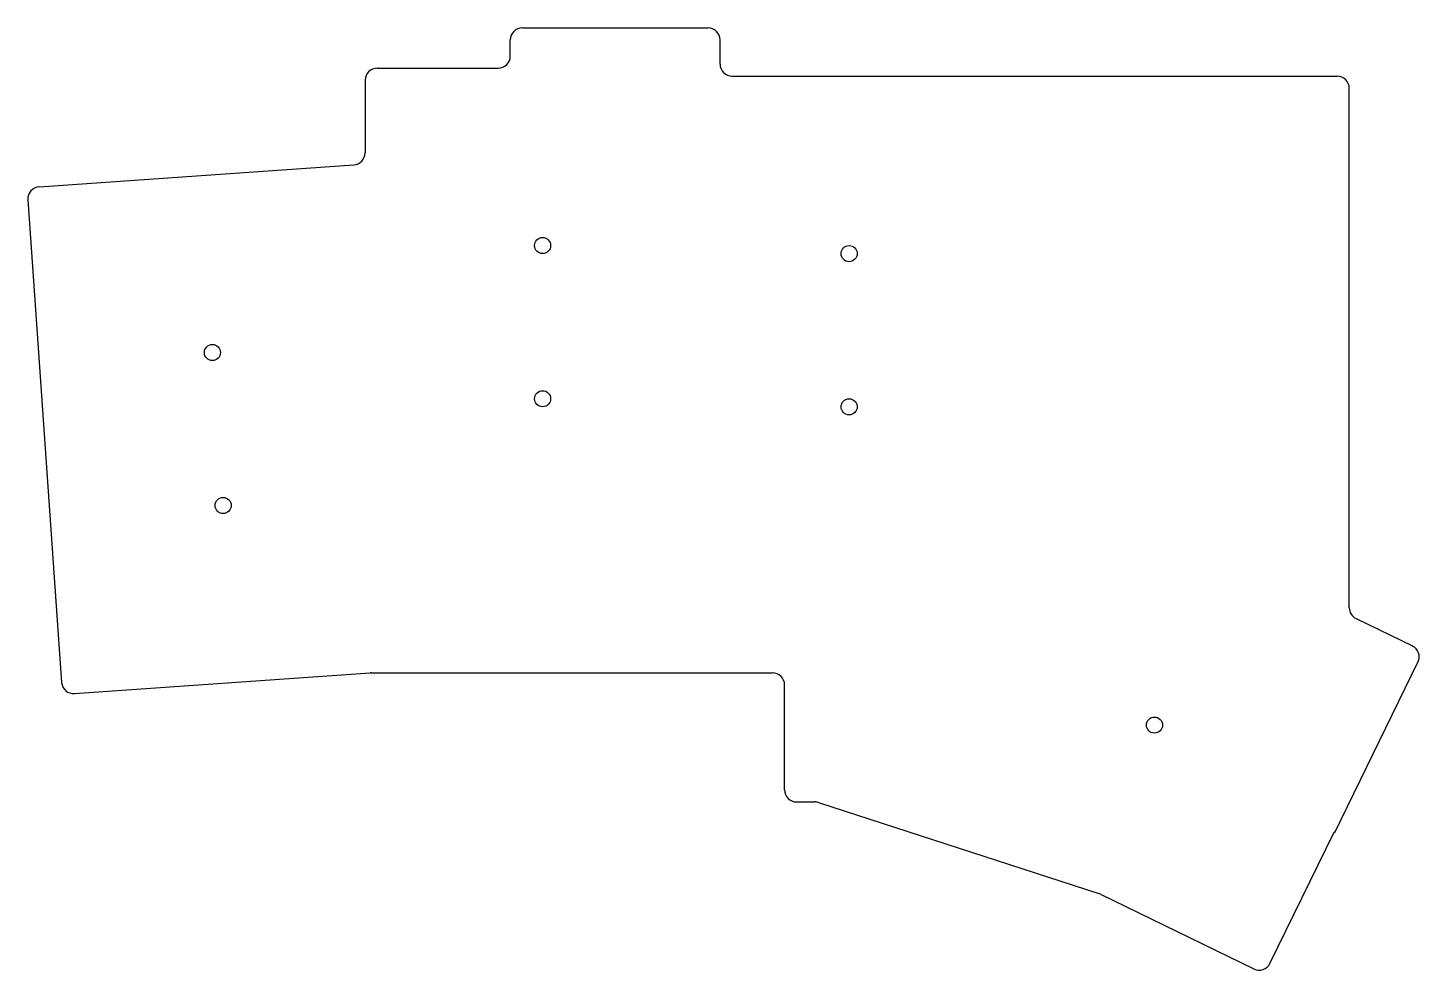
# Model space of a CAD drawing. Header units: millimetres. Extents: x -16 to 157, y -48 to 69.
import ezdxf

# ---------------------------------------------------------------- set-up
doc = ezdxf.new("R2010")
doc.units = ezdxf.units.MM

msp = doc.modelspace()

# ---------------------------------------------------------------- linework, layer by layer
for p, q in [((45.42, 69.33), (68.42, 69.33)), ((43.92, 65.83), (43.92, 67.83)), ((69.92, 64.83), (69.92, 67.83)), ((27.42, 64.33), (42.42, 64.33)), ((25.92, 62.83), (25.92, 53.83)), ((71.42, 63.33), (146.42, 63.33)), ((147.92, 29.83), (147.92, 61.83)), ((-14.5, 49.61), (24.53, 52.34)), ((-15.89, 48.01), (-11.7, -11.85)), ((147.92, -2.58), (147.92, 29.83)), ((148.77, -3.93), (155.74, -7.33)), ((146.13, -30.46), (156.43, -9.34)), ((-10.1, -13.24), (26.56, -10.67)), ((26.67, -10.67), (76.42, -10.67)), ((77.92, -25.17), (77.92, -12.17)), ((79.42, -26.67), (81.67, -26.67)), ((82.13, -26.74), (116.88, -38.03)), ((138.09, -46.69), (146.03, -30.41)), ((146.13, -30.46), (146.03, -30.41)), ((117.08, -38.11), (136.09, -47.38))]:
    msp.add_line(p, q)
for centre in [(47.92, 42.33), (85.92, 41.33), (6.99, 29.06), (47.92, 23.33), (85.92, 22.33), (8.32, 10.1), (123.77, -17.14)]:
    msp.add_circle(centre, 1)
for centre, start, end in [((45.42, 67.83), 90, 180), ((68.42, 67.83), 0, 90), ((42.42, 65.83), 270, 0), ((27.42, 62.83), 90, 180), ((71.42, 64.83), 180, 270), ((146.42, 61.83), 0, 90), ((24.42, 53.83), 274, 0), ((-14.39, 48.11), 94, 184), ((149.42, -2.58), 180, 244), ((155.09, -8.68), 334, 64), ((-10.21, -11.74), 184, 274), ((26.67, -12.17), 90, 94), ((76.42, -12.17), 0, 90), ((79.42, -25.17), 180, 270), ((81.67, -28.17), 72, 90), ((116.42, -39.46), 64, 72), ((136.74, -46.03), 244, 334)]:
    msp.add_arc(centre, 1.5, start, end)

doc.saveas('drawing.dxf')
